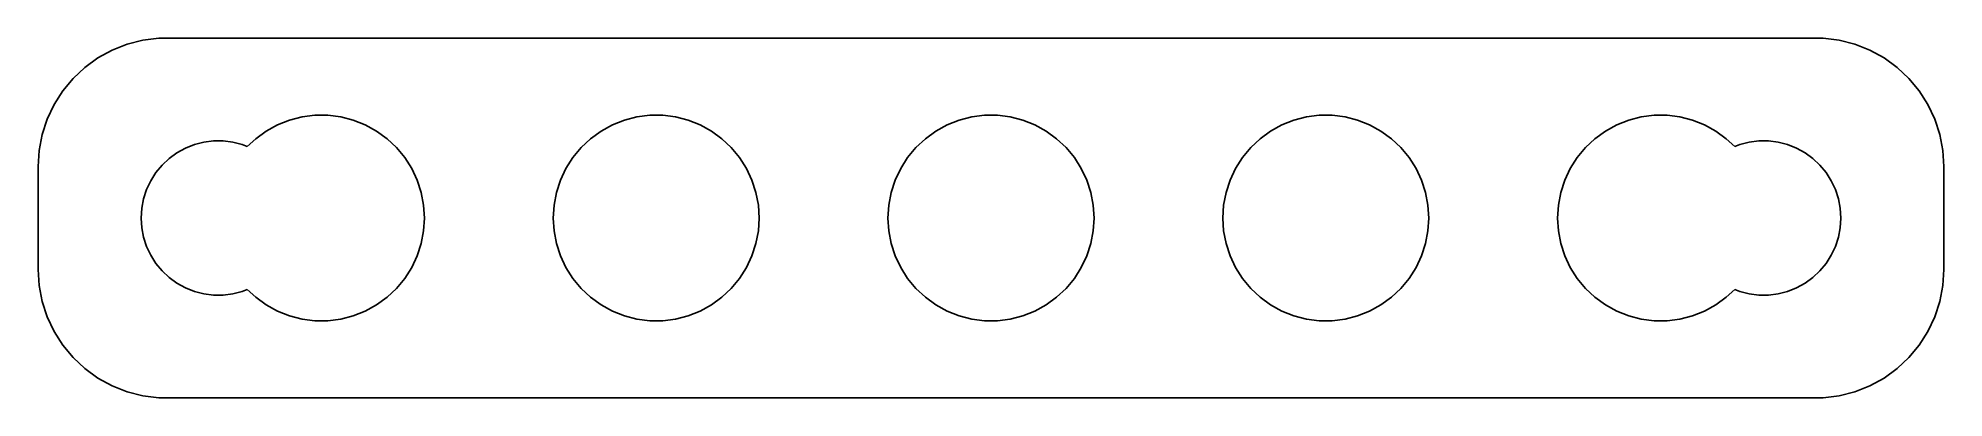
# Model space of a CAD drawing. Header units: metres. Extents: x -37 to 37, y 17 to 31.
import ezdxf

# ---------------------------------------------------------------- set-up
doc = ezdxf.new("R2010")
doc.units = ezdxf.units.M

msp = doc.modelspace()

# ---------------------------------------------------------------- linework, layer by layer
for p, q in [((-34.1289, 30.5241), (-34.6791, 30.2216)), ((-33.5451, 30.7553), (-34.1289, 30.5241)), ((-32.9369, 30.9114), (-33.5451, 30.7553)), ((-32.3139, 30.9901), (-32.9369, 30.9114)), ((32.3139, 30.9901), (-32.3139, 30.9901)), ((32.9369, 30.9114), (32.3139, 30.9901)), ((33.5451, 30.7553), (32.9369, 30.9114)), ((34.1289, 30.5241), (33.5451, 30.7553)), ((34.6791, 30.2216), (34.1289, 30.5241)), ((-35.1871, 29.8526), (-35.6448, 29.4227)), ((-34.6791, 30.2216), (-35.1871, 29.8526)), ((35.1871, 29.8526), (34.6791, 30.2216)), ((35.6448, 29.4227), (35.1871, 29.8526)), ((-36.0451, 28.9389), (-36.3815, 28.4088)), ((-35.6448, 29.4227), (-36.0451, 28.9389)), ((36.0451, 28.9389), (35.6448, 29.4227)), ((36.3815, 28.4088), (36.0451, 28.9389)), ((-36.3815, 28.4088), (-36.6489, 27.8406)), ((36.6489, 27.8406), (36.3815, 28.4088)), ((-36.6489, 27.8406), (-36.8429, 27.2434)), ((-28.1433, 27.3773), (-27.7031, 27.6193)), ((-27.7031, 27.6193), (-27.2361, 27.8042)), ((-27.2361, 27.8042), (-26.7495, 27.9291)), ((-26.7495, 27.9291), (-26.2512, 27.9921)), ((-26.2512, 27.9921), (-25.7488, 27.9921)), ((-25.7488, 27.9921), (-25.2505, 27.9291)), ((-25.2505, 27.9291), (-24.7639, 27.8042)), ((-24.7639, 27.8042), (-24.2969, 27.6193)), ((-24.2969, 27.6193), (-23.8567, 27.3773)), ((-15.1433, 27.3773), (-14.7031, 27.6193)), ((-14.7031, 27.6193), (-14.2361, 27.8042)), ((-14.2361, 27.8042), (-13.7495, 27.9291)), ((-13.7495, 27.9291), (-13.2512, 27.9921)), ((-13.2512, 27.9921), (-12.7488, 27.9921)), ((-12.7488, 27.9921), (-12.2505, 27.9291)), ((-12.2505, 27.9291), (-11.7639, 27.8042)), ((-11.7639, 27.8042), (-11.2969, 27.6193)), ((-11.2969, 27.6193), (-10.8567, 27.3773)), ((-2.1433, 27.3773), (-1.70311, 27.6193)), ((-1.70311, 27.6193), (-1.23605, 27.8042)), ((-1.23605, 27.8042), (-0.74951, 27.9291)), ((-0.74951, 27.9291), (-0.25116, 27.9921)), ((-0.25116, 27.9921), (0.25116, 27.9921)), ((0.25116, 27.9921), (0.74951, 27.9291)), ((0.74951, 27.9291), (1.23605, 27.8042)), ((1.23605, 27.8042), (1.70311, 27.6193)), ((1.70311, 27.6193), (2.1433, 27.3773)), ((10.8567, 27.3773), (11.2969, 27.6193)), ((11.2969, 27.6193), (11.7639, 27.8042)), ((11.7639, 27.8042), (12.2505, 27.9291)), ((12.2505, 27.9291), (12.7488, 27.9921)), ((12.7488, 27.9921), (13.2512, 27.9921)), ((13.2512, 27.9921), (13.7495, 27.9291)), ((13.7495, 27.9291), (14.2361, 27.8042)), ((14.2361, 27.8042), (14.7031, 27.6193)), ((14.7031, 27.6193), (15.1433, 27.3773)), ((23.8567, 27.3773), (24.2969, 27.6193)), ((24.2969, 27.6193), (24.7639, 27.8042)), ((24.7639, 27.8042), (25.2505, 27.9291)), ((25.2505, 27.9291), (25.7488, 27.9921)), ((25.7488, 27.9921), (26.2512, 27.9921)), ((26.2512, 27.9921), (26.7495, 27.9291)), ((26.7495, 27.9291), (27.2361, 27.8042)), ((27.2361, 27.8042), (27.7031, 27.6193)), ((27.7031, 27.6193), (28.1433, 27.3773)), ((36.8429, 27.2434), (36.6489, 27.8406)), ((-36.8429, 27.2434), (-36.9606, 26.6267)), ((-31.6075, 26.533), (-31.2773, 26.7145)), ((-31.2773, 26.7145), (-30.927, 26.8532)), ((-30.927, 26.8532), (-30.5621, 26.9469)), ((-30.5621, 26.9469), (-30.1884, 26.9941)), ((-30.1884, 26.9941), (-29.8116, 26.9941)), ((-29.8116, 26.9941), (-29.4379, 26.9469)), ((-29.4379, 26.9469), (-29.0729, 26.8532)), ((-29.0729, 26.8532), (-28.8763, 26.7753)), ((-28.8763, 26.7753), (-28.5497, 27.082)), ((-28.5497, 27.082), (-28.1433, 27.3773)), ((-23.8567, 27.3773), (-23.4503, 27.082)), ((-23.4503, 27.082), (-23.0841, 26.7382)), ((-23.0841, 26.7382), (-22.7639, 26.3511)), ((-16.2361, 26.3511), (-15.9159, 26.7382)), ((-15.9159, 26.7382), (-15.5497, 27.082)), ((-15.5497, 27.082), (-15.1433, 27.3773)), ((-10.8567, 27.3773), (-10.4503, 27.082)), ((-10.4503, 27.082), (-10.0841, 26.7382)), ((-10.0841, 26.7382), (-9.76393, 26.3511)), ((-3.23605, 26.3511), (-2.91586, 26.7382)), ((-2.91586, 26.7382), (-2.54968, 27.082)), ((-2.54968, 27.082), (-2.1433, 27.3773)), ((2.1433, 27.3773), (2.54968, 27.082)), ((2.54968, 27.082), (2.91586, 26.7382)), ((2.91586, 26.7382), (3.23605, 26.3511)), ((9.76393, 26.3511), (10.0841, 26.7382)), ((10.0841, 26.7382), (10.4503, 27.082)), ((10.4503, 27.082), (10.8567, 27.3773)), ((15.1433, 27.3773), (15.5497, 27.082)), ((15.5497, 27.082), (15.9159, 26.7382)), ((15.9159, 26.7382), (16.2361, 26.3511)), ((22.7639, 26.3511), (23.0841, 26.7382)), ((23.0841, 26.7382), (23.4503, 27.082)), ((23.4503, 27.082), (23.8567, 27.3773)), ((28.1433, 27.3773), (28.5497, 27.082)), ((28.5497, 27.082), (28.8763, 26.7753)), ((28.8763, 26.7753), (29.0729, 26.8532)), ((29.0729, 26.8532), (29.4379, 26.9469)), ((29.4379, 26.9469), (29.8116, 26.9941)), ((29.8116, 26.9941), (30.1884, 26.9941)), ((30.1884, 26.9941), (30.5621, 26.9469)), ((30.5621, 26.9469), (30.927, 26.8532)), ((30.927, 26.8532), (31.2773, 26.7145)), ((31.2773, 26.7145), (31.6075, 26.533)), ((36.9606, 26.6267), (36.8429, 27.2434)), ((-36.9606, 26.6267), (-37, 26)), ((-37, 26), (-37, 22)), ((-32.427, 25.7634), (-32.1869, 26.0536)), ((-32.1869, 26.0536), (-31.9123, 26.3115)), ((-31.9123, 26.3115), (-31.6075, 26.533)), ((-22.7639, 26.3511), (-22.4948, 25.927)), ((-22.4948, 25.927), (-22.2809, 25.4725)), ((-16.7191, 25.4725), (-16.5052, 25.927)), ((-16.5052, 25.927), (-16.2361, 26.3511)), ((-9.76393, 26.3511), (-9.49477, 25.927)), ((-9.49477, 25.927), (-9.28088, 25.4725)), ((-3.7191, 25.4725), (-3.50522, 25.927)), ((-3.50522, 25.927), (-3.23605, 26.3511)), ((3.23605, 26.3511), (3.50522, 25.927)), ((3.50522, 25.927), (3.7191, 25.4725)), ((9.28088, 25.4725), (9.49477, 25.927)), ((9.49477, 25.927), (9.76393, 26.3511)), ((16.2361, 26.3511), (16.5052, 25.927)), ((16.5052, 25.927), (16.7191, 25.4725)), ((22.2809, 25.4725), (22.4948, 25.927)), ((22.4948, 25.927), (22.7639, 26.3511)), ((31.6075, 26.533), (31.9123, 26.3115)), ((31.9123, 26.3115), (32.1869, 26.0536)), ((32.1869, 26.0536), (32.427, 25.7634)), ((37, 26), (36.9606, 26.6267)), ((37, 22), (37, 26)), ((-32.7893, 25.1044), (-32.6289, 25.4453)), ((-32.6289, 25.4453), (-32.427, 25.7634)), ((-22.2809, 25.4725), (-22.1257, 24.9948)), ((-16.8743, 24.9948), (-16.7191, 25.4725)), ((-9.28088, 25.4725), (-9.12566, 24.9948)), ((-3.87433, 24.9948), (-3.7191, 25.4725)), ((3.7191, 25.4725), (3.87433, 24.9948)), ((9.12566, 24.9948), (9.28088, 25.4725)), ((16.7191, 25.4725), (16.8743, 24.9948)), ((22.1257, 24.9948), (22.2809, 25.4725)), ((32.427, 25.7634), (32.6289, 25.4453)), ((32.6289, 25.4453), (32.7893, 25.1044)), ((-32.9763, 24.376), (-32.9057, 24.7461)), ((-32.9057, 24.7461), (-32.7893, 25.1044)), ((-22.1257, 24.9948), (-22.0315, 24.5013)), ((-22.0315, 24.5013), (-22, 24)), ((-17, 24), (-16.9684, 24.5013)), ((-16.9684, 24.5013), (-16.8743, 24.9948)), ((-9.12566, 24.9948), (-9.03154, 24.5013)), ((-9.03154, 24.5013), (-9, 24)), ((-4, 24), (-3.96844, 24.5013)), ((-3.96844, 24.5013), (-3.87433, 24.9948)), ((3.87433, 24.9948), (3.96844, 24.5013)), ((3.96844, 24.5013), (4, 24)), ((9, 24), (9.03154, 24.5013)), ((9.03154, 24.5013), (9.12566, 24.9948)), ((16.8743, 24.9948), (16.9684, 24.5013)), ((16.9684, 24.5013), (17, 24)), ((22, 24), (22.0315, 24.5013)), ((22.0315, 24.5013), (22.1257, 24.9948)), ((32.7893, 25.1044), (32.9057, 24.7461)), ((32.9057, 24.7461), (32.9763, 24.376)), ((-33, 24), (-32.9763, 24.376)), ((-32.9763, 23.624), (-33, 24)), ((-22, 24), (-22.0315, 23.4987)), ((-16.9684, 23.4987), (-17, 24)), ((-9, 24), (-9.03154, 23.4987)), ((-3.96844, 23.4987), (-4, 24)), ((4, 24), (3.96844, 23.4987)), ((9.03154, 23.4987), (9, 24)), ((17, 24), (16.9684, 23.4987)), ((22.0315, 23.4987), (22, 24)), ((32.9763, 24.376), (33, 24)), ((33, 24), (32.9763, 23.624)), ((-32.9057, 23.2539), (-32.9763, 23.624)), ((-32.7893, 22.8956), (-32.9057, 23.2539)), ((-22.1257, 23.0052), (-22.2809, 22.5275)), ((-22.0315, 23.4987), (-22.1257, 23.0052)), ((-16.8743, 23.0052), (-16.9684, 23.4987)), ((-16.7191, 22.5275), (-16.8743, 23.0052)), ((-9.12566, 23.0052), (-9.28088, 22.5275)), ((-9.03154, 23.4987), (-9.12566, 23.0052)), ((-3.87433, 23.0052), (-3.96844, 23.4987)), ((-3.7191, 22.5275), (-3.87433, 23.0052)), ((3.87433, 23.0052), (3.7191, 22.5275)), ((3.96844, 23.4987), (3.87433, 23.0052)), ((9.12566, 23.0052), (9.03154, 23.4987)), ((9.28088, 22.5275), (9.12566, 23.0052)), ((16.8743, 23.0052), (16.7191, 22.5275)), ((16.9684, 23.4987), (16.8743, 23.0052)), ((22.1257, 23.0052), (22.0315, 23.4987)), ((22.2809, 22.5275), (22.1257, 23.0052)), ((32.9057, 23.2539), (32.7893, 22.8956)), ((32.9763, 23.624), (32.9057, 23.2539)), ((-32.6289, 22.5547), (-32.7893, 22.8956)), ((-32.427, 22.2366), (-32.6289, 22.5547)), ((-32.1869, 21.9464), (-32.427, 22.2366)), ((-22.2809, 22.5275), (-22.4948, 22.073)), ((-16.5052, 22.073), (-16.7191, 22.5275)), ((-9.28088, 22.5275), (-9.49477, 22.073)), ((-3.50522, 22.073), (-3.7191, 22.5275)), ((3.7191, 22.5275), (3.50522, 22.073)), ((9.49477, 22.073), (9.28088, 22.5275)), ((16.7191, 22.5275), (16.5052, 22.073)), ((22.4948, 22.073), (22.2809, 22.5275)), ((32.427, 22.2366), (32.1869, 21.9464)), ((32.6289, 22.5547), (32.427, 22.2366)), ((32.7893, 22.8956), (32.6289, 22.5547)), ((-37, 22), (-36.9606, 21.3733)), ((-31.9123, 21.6885), (-32.1869, 21.9464)), ((-31.6075, 21.467), (-31.9123, 21.6885)), ((-31.2773, 21.2855), (-31.6075, 21.467)), ((-22.7639, 21.6489), (-23.0841, 21.2618)), ((-22.4948, 22.073), (-22.7639, 21.6489)), ((-16.2361, 21.6489), (-16.5052, 22.073)), ((-15.9159, 21.2618), (-16.2361, 21.6489)), ((-9.76393, 21.6489), (-10.0841, 21.2618)), ((-9.49477, 22.073), (-9.76393, 21.6489)), ((-3.23605, 21.6489), (-3.50522, 22.073)), ((-2.91586, 21.2618), (-3.23605, 21.6489)), ((3.23605, 21.6489), (2.91586, 21.2618)), ((3.50522, 22.073), (3.23605, 21.6489)), ((9.76393, 21.6489), (9.49477, 22.073)), ((10.0841, 21.2618), (9.76393, 21.6489)), ((16.2361, 21.6489), (15.9159, 21.2618)), ((16.5052, 22.073), (16.2361, 21.6489)), ((22.7639, 21.6489), (22.4948, 22.073)), ((23.0841, 21.2618), (22.7639, 21.6489)), ((31.6075, 21.467), (31.2773, 21.2855)), ((31.9123, 21.6885), (31.6075, 21.467)), ((32.1869, 21.9464), (31.9123, 21.6885)), ((36.9606, 21.3733), (37, 22)), ((-36.9606, 21.3733), (-36.8429, 20.7566)), ((-36.8429, 20.7566), (-36.6489, 20.1594)), ((-30.927, 21.1468), (-31.2773, 21.2855)), ((-30.5621, 21.0531), (-30.927, 21.1468)), ((-30.1884, 21.0059), (-30.5621, 21.0531)), ((-29.8116, 21.0059), (-30.1884, 21.0059)), ((-29.4379, 21.0531), (-29.8116, 21.0059)), ((-29.0729, 21.1468), (-29.4379, 21.0531)), ((-28.8763, 21.2247), (-29.0729, 21.1468)), ((-28.5497, 20.918), (-28.8763, 21.2247)), ((-28.1433, 20.6227), (-28.5497, 20.918)), ((-23.4503, 20.918), (-23.8567, 20.6227)), ((-23.0841, 21.2618), (-23.4503, 20.918)), ((-15.5497, 20.918), (-15.9159, 21.2618)), ((-15.1433, 20.6227), (-15.5497, 20.918)), ((-10.4503, 20.918), (-10.8567, 20.6227)), ((-10.0841, 21.2618), (-10.4503, 20.918)), ((-2.54968, 20.918), (-2.91586, 21.2618)), ((-2.1433, 20.6227), (-2.54968, 20.918)), ((2.54968, 20.918), (2.1433, 20.6227)), ((2.91586, 21.2618), (2.54968, 20.918)), ((10.4503, 20.918), (10.0841, 21.2618)), ((10.8567, 20.6227), (10.4503, 20.918)), ((15.5497, 20.918), (15.1433, 20.6227)), ((15.9159, 21.2618), (15.5497, 20.918)), ((23.4503, 20.918), (23.0841, 21.2618)), ((23.8567, 20.6227), (23.4503, 20.918)), ((28.5497, 20.918), (28.1433, 20.6227)), ((28.8763, 21.2247), (28.5497, 20.918)), ((29.0729, 21.1468), (28.8763, 21.2247)), ((29.4379, 21.0531), (29.0729, 21.1468)), ((29.8116, 21.0059), (29.4379, 21.0531)), ((30.1884, 21.0059), (29.8116, 21.0059)), ((30.5621, 21.0531), (30.1884, 21.0059)), ((30.927, 21.1468), (30.5621, 21.0531)), ((31.2773, 21.2855), (30.927, 21.1468)), ((36.6489, 20.1594), (36.8429, 20.7566)), ((36.8429, 20.7566), (36.9606, 21.3733)), ((-36.6489, 20.1594), (-36.3815, 19.5912)), ((-27.7031, 20.3807), (-28.1433, 20.6227)), ((-27.2361, 20.1958), (-27.7031, 20.3807)), ((-26.7495, 20.0709), (-27.2361, 20.1958)), ((-26.2512, 20.0079), (-26.7495, 20.0709)), ((-25.7488, 20.0079), (-26.2512, 20.0079)), ((-25.2505, 20.0709), (-25.7488, 20.0079)), ((-24.7639, 20.1958), (-25.2505, 20.0709)), ((-24.2969, 20.3807), (-24.7639, 20.1958)), ((-23.8567, 20.6227), (-24.2969, 20.3807)), ((-14.7031, 20.3807), (-15.1433, 20.6227)), ((-14.2361, 20.1958), (-14.7031, 20.3807)), ((-13.7495, 20.0709), (-14.2361, 20.1958)), ((-13.2512, 20.0079), (-13.7495, 20.0709)), ((-12.7488, 20.0079), (-13.2512, 20.0079)), ((-12.2505, 20.0709), (-12.7488, 20.0079)), ((-11.7639, 20.1958), (-12.2505, 20.0709)), ((-11.2969, 20.3807), (-11.7639, 20.1958)), ((-10.8567, 20.6227), (-11.2969, 20.3807)), ((-1.70311, 20.3807), (-2.1433, 20.6227)), ((-1.23605, 20.1958), (-1.70311, 20.3807)), ((-0.74951, 20.0709), (-1.23605, 20.1958)), ((-0.25116, 20.0079), (-0.74951, 20.0709)), ((0.25116, 20.0079), (-0.25116, 20.0079)), ((0.74951, 20.0709), (0.25116, 20.0079)), ((1.23605, 20.1958), (0.74951, 20.0709)), ((1.70311, 20.3807), (1.23605, 20.1958)), ((2.1433, 20.6227), (1.70311, 20.3807)), ((11.2969, 20.3807), (10.8567, 20.6227)), ((11.7639, 20.1958), (11.2969, 20.3807)), ((12.2505, 20.0709), (11.7639, 20.1958)), ((12.7488, 20.0079), (12.2505, 20.0709)), ((13.2512, 20.0079), (12.7488, 20.0079)), ((13.7495, 20.0709), (13.2512, 20.0079)), ((14.2361, 20.1958), (13.7495, 20.0709)), ((14.7031, 20.3807), (14.2361, 20.1958)), ((15.1433, 20.6227), (14.7031, 20.3807)), ((24.2969, 20.3807), (23.8567, 20.6227)), ((24.7639, 20.1958), (24.2969, 20.3807)), ((25.2505, 20.0709), (24.7639, 20.1958)), ((25.7488, 20.0079), (25.2505, 20.0709)), ((26.2512, 20.0079), (25.7488, 20.0079)), ((26.7495, 20.0709), (26.2512, 20.0079)), ((27.2361, 20.1958), (26.7495, 20.0709)), ((27.7031, 20.3807), (27.2361, 20.1958)), ((28.1433, 20.6227), (27.7031, 20.3807)), ((36.3815, 19.5912), (36.6489, 20.1594)), ((-36.3815, 19.5912), (-36.0451, 19.0611)), ((36.0451, 19.0611), (36.3815, 19.5912)), ((-36.0451, 19.0611), (-35.6448, 18.5773)), ((-35.6448, 18.5773), (-35.1871, 18.1474)), ((35.1871, 18.1474), (35.6448, 18.5773)), ((35.6448, 18.5773), (36.0451, 19.0611)), ((-35.1871, 18.1474), (-34.6791, 17.7784)), ((-34.6791, 17.7784), (-34.1289, 17.4759)), ((34.1289, 17.4759), (34.6791, 17.7784)), ((34.6791, 17.7784), (35.1871, 18.1474)), ((-34.1289, 17.4759), (-33.5451, 17.2447)), ((-33.5451, 17.2447), (-32.9369, 17.0886)), ((-32.9369, 17.0886), (-32.3139, 17.0099)), ((32.3139, 17.0099), (32.9369, 17.0886)), ((32.9369, 17.0886), (33.5451, 17.2447)), ((33.5451, 17.2447), (34.1289, 17.4759)), ((-32.3139, 17.0099), (32.3139, 17.0099))]:
    msp.add_line(p, q)

doc.saveas('drawing.dxf')
